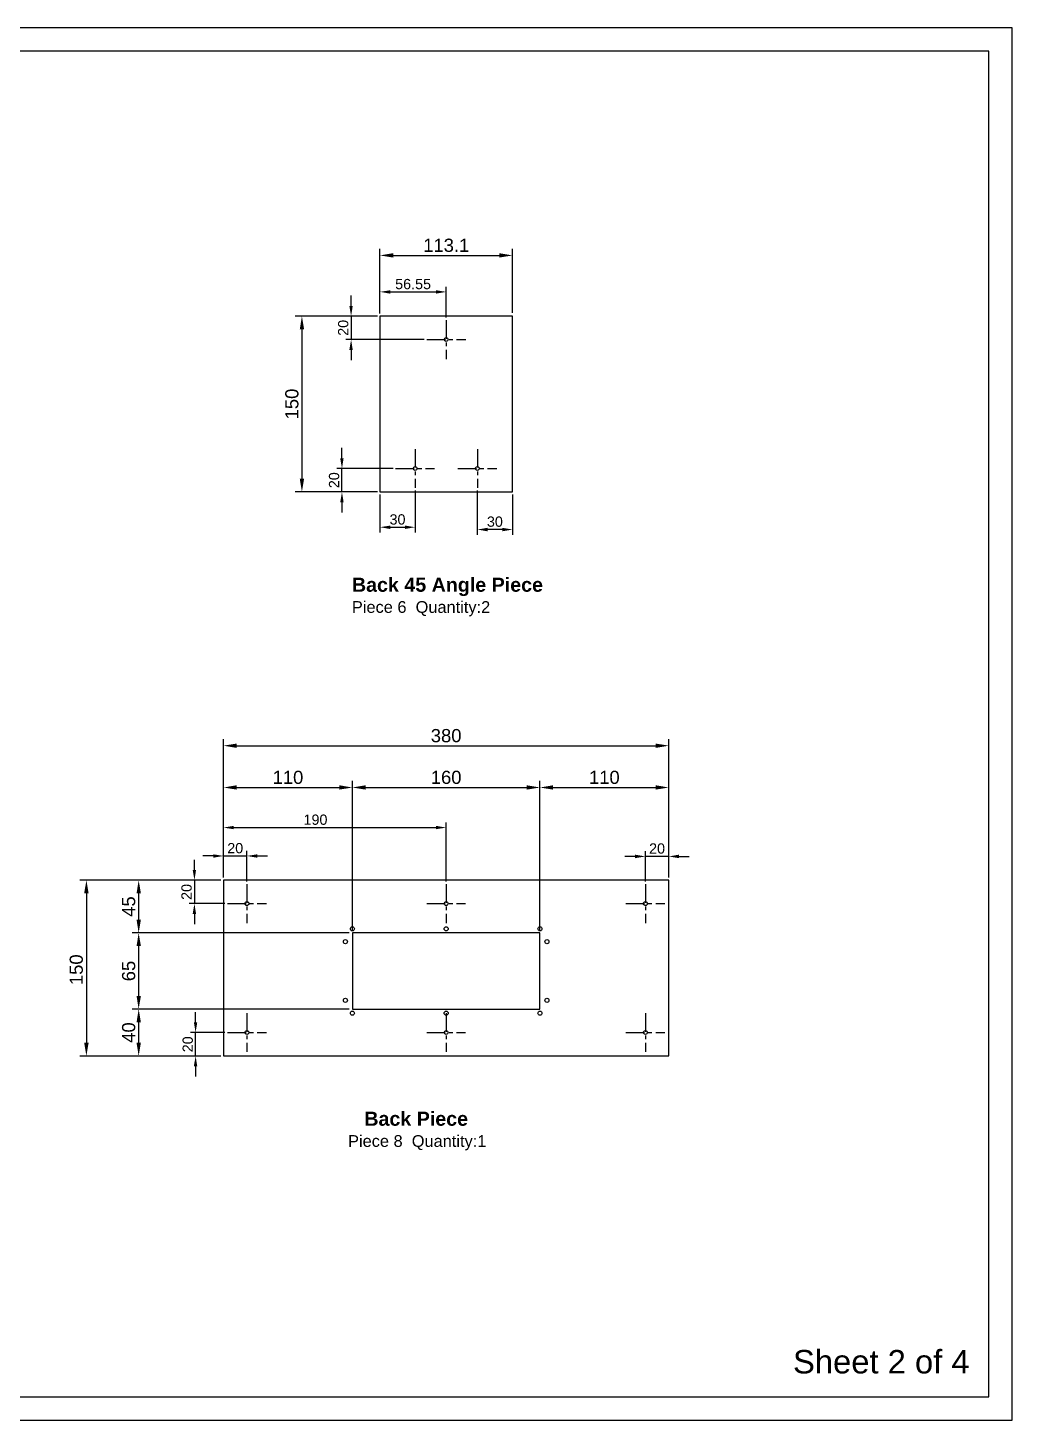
# Model space of a CAD drawing. Header units: millimetres. Extents: x 223 to 6376, y 897 to 5853.
# Drawn here: x 5522 to 6362, y 2268 to 3456 of the extents above; entities that cross this region are included whole.
import ezdxf

# ---------------------------------------------------------------- set-up
doc = ezdxf.new("R2010")
doc.units = ezdxf.units.MM
doc.header["$LTSCALE"] = 0.5
doc.linetypes.add('CENTER', pattern=[50.8, 31.75, -6.35, 6.35, -6.35])
for name, color, linetype in [('Centre', 6, 'CENTER'), ('Dim', 5, 'Continuous'), ('Title', 7, 'Continuous')]:
    doc.layers.add(name, color=color, linetype=linetype)
doc.styles.get("Standard").update_dxf_attribs({"font": 'arial.ttf'})
doc.dimstyles.new('ISO-25', dxfattribs={"dimtxt": 2.5, "dimasz": 2.5, "dimexe": 1.25, "dimexo": 0.625, "dimtad": 1, "dimtxsty": 'Standard', "dimcen": 2.5, "dimadec": 0, "dimazin": 0, "dimtfac": 1, "dimtmove": 0, "dimatfit": 3, "dimfxl": 1, "dimarcsym": 0})

# ---------------------------------------------------------------- blocks, each defined once
blk = doc.blocks.new('*D201')
at = {"layer": 'Defpoints', "color": 0, "transparency": 16777216}
for p in [(5935.3, 3262.2), (5822.2, 3210.4), (5935.3, 3210.4)]:
    blk.add_point(p, dxfattribs=at)
at = {"layer": 'Dim', "color": 0, "lineweight": -2, "transparency": 16777216}
for p, q in [((5822.2, 3213.2), (5822.2, 3267.9)), ((5935.3, 3213.2), (5935.3, 3267.9)), ((5833.5, 3262.2), (5924.1, 3262.2))]:
    blk.add_line(p, q, dxfattribs=at)
at = {"layer": 'Dim', "color": 0, "transparency": 16777216}
for points in [[(5833.5, 3264.1), (5833.5, 3260.4), (5822.2, 3262.2)], [(5924.1, 3264.1), (5924.1, 3260.4), (5935.3, 3262.2)]]:
    blk.add_solid(points, dxfattribs=at)
at = {"layer": 'Dim', "color": 0, "transparency": 16777216, "insert": (5878.8, 3270.8), "char_height": 11.25, "attachment_point": 5}
blk.add_mtext('113.1', dxfattribs=at)
blk = doc.blocks.new('*D202')
at = {"layer": 'Defpoints', "color": 0, "transparency": 16777216}
for p in [(5822.2, 3210.4), (5755.6, 3060.4), (5822.2, 3060.4)]:
    blk.add_point(p, dxfattribs=at)
at = {"layer": 'Dim', "color": 0, "lineweight": -2, "transparency": 16777216}
for p, q in [((5819.4, 3210.4), (5750, 3210.4)), ((5755.6, 3199.1), (5755.6, 3071.6)), ((5819.4, 3060.4), (5750, 3060.4))]:
    blk.add_line(p, q, dxfattribs=at)
at = {"layer": 'Dim', "color": 0, "transparency": 16777216}
for points in [[(5753.8, 3199.1), (5757.5, 3199.1), (5755.6, 3210.4)], [(5753.8, 3071.6), (5757.5, 3071.6), (5755.6, 3060.4)]]:
    blk.add_solid(points, dxfattribs=at)
at = {"layer": 'Dim', "color": 0, "transparency": 16777216, "insert": (5747.1, 3135.4), "char_height": 11.25, "attachment_point": 5, "rotation": 90}
blk.add_mtext('150', dxfattribs=at)
blk = doc.blocks.new('*D203')
at = {"layer": 'Defpoints', "color": 0, "transparency": 16777216}
for p in [(5822.2, 3210.4), (5797.6, 3190.4), (5862.2, 3190.4)]:
    blk.add_point(p, dxfattribs=at)
at = {"layer": 'Dim', "color": 0, "lineweight": -2, "transparency": 16777216}
for p, q in [((5797.6, 3219.1), (5797.6, 3227.9)), ((5820, 3210.4), (5793.2, 3210.4)), ((5797.6, 3210.4), (5797.6, 3190.4)), ((5860, 3190.4), (5793.2, 3190.4)), ((5797.6, 3181.6), (5797.6, 3172.9))]:
    blk.add_line(p, q, dxfattribs=at)
at = {"layer": 'Dim', "color": 0, "transparency": 16777216}
for points in [[(5796.1, 3219.1), (5799, 3219.1), (5797.6, 3210.4)], [(5796.1, 3181.6), (5799, 3181.6), (5797.6, 3190.4)]]:
    blk.add_solid(points, dxfattribs=at)
at = {"layer": 'Dim', "color": 0, "transparency": 16777216, "insert": (5790.9, 3200.4), "char_height": 8.75, "attachment_point": 5, "rotation": 90}
blk.add_mtext('20', dxfattribs=at)
blk = doc.blocks.new('*D204')
at = {"layer": 'Defpoints', "color": 0, "transparency": 16777216}
for p in [(5789.8, 3080.4), (5835.6, 3080.4), (5822.2, 3060.4)]:
    blk.add_point(p, dxfattribs=at)
at = {"layer": 'Dim', "color": 0, "lineweight": -2, "transparency": 16777216}
for p, q in [((5789.8, 3089.1), (5789.8, 3097.9)), ((5833.4, 3080.4), (5785.4, 3080.4)), ((5789.8, 3060.4), (5789.8, 3080.4)), ((5820, 3060.4), (5785.4, 3060.4)), ((5789.8, 3051.6), (5789.8, 3042.9))]:
    blk.add_line(p, q, dxfattribs=at)
at = {"layer": 'Dim', "color": 0, "transparency": 16777216}
for points in [[(5788.3, 3089.1), (5791.2, 3089.1), (5789.8, 3080.4)], [(5788.3, 3051.6), (5791.2, 3051.6), (5789.8, 3060.4)]]:
    blk.add_solid(points, dxfattribs=at)
at = {"layer": 'Dim', "color": 0, "transparency": 16777216, "insert": (5783.1, 3070.4), "char_height": 8.75, "attachment_point": 5, "rotation": 90}
blk.add_mtext('20', dxfattribs=at)
blk = doc.blocks.new('*D205')
at = {"layer": 'Defpoints', "color": 0, "transparency": 16777216}
for p in [(5878.8, 3231.1), (5822.2, 3210.4), (5878.8, 3207)]:
    blk.add_point(p, dxfattribs=at)
at = {"layer": 'Dim', "color": 0, "lineweight": -2, "transparency": 16777216}
for p, q in [((5822.2, 3212.6), (5822.2, 3235.5)), ((5878.8, 3209.2), (5878.8, 3235.5)), ((5831, 3231.1), (5870, 3231.1))]:
    blk.add_line(p, q, dxfattribs=at)
at = {"layer": 'Dim', "color": 0, "transparency": 16777216}
for points in [[(5831, 3232.5), (5831, 3229.6), (5822.2, 3231.1)], [(5870, 3232.5), (5870, 3229.6), (5878.8, 3231.1)]]:
    blk.add_solid(points, dxfattribs=at)
at = {"layer": 'Dim', "color": 0, "transparency": 16777216, "insert": (5850.5, 3237.7), "char_height": 8.75, "attachment_point": 5}
blk.add_mtext('56.55', dxfattribs=at)
blk = doc.blocks.new('*D206')
at = {"layer": 'Defpoints', "color": 0, "transparency": 16777216}
for p in [(5822.2, 3060.4), (5852.2, 3063.8), (5852.2, 3030.3)]:
    blk.add_point(p, dxfattribs=at)
at = {"layer": 'Dim', "color": 0, "lineweight": -2, "transparency": 16777216}
for p, q in [((5822.2, 3058.2), (5822.2, 3025.9)), ((5852.2, 3061.6), (5852.2, 3025.9)), ((5831, 3030.3), (5843.5, 3030.3))]:
    blk.add_line(p, q, dxfattribs=at)
at = {"layer": 'Dim', "color": 0, "transparency": 16777216}
for points in [[(5831, 3031.7), (5831, 3028.8), (5822.2, 3030.3)], [(5843.5, 3031.7), (5843.5, 3028.8), (5852.2, 3030.3)]]:
    blk.add_solid(points, dxfattribs=at)
at = {"layer": 'Dim', "color": 0, "transparency": 16777216, "insert": (5837.2, 3036.9), "char_height": 8.75, "attachment_point": 5}
blk.add_mtext('30', dxfattribs=at)
blk = doc.blocks.new('*D207')
at = {"layer": 'Defpoints', "color": 0, "transparency": 16777216}
for p in [(5905.3, 3063.8), (5935.3, 3060.4), (5905.3, 3028.3)]:
    blk.add_point(p, dxfattribs=at)
at = {"layer": 'Dim', "color": 0, "lineweight": -2, "transparency": 16777216}
for p, q in [((5905.3, 3061.6), (5905.3, 3023.9)), ((5935.3, 3058.2), (5935.3, 3023.9)), ((5926.6, 3028.3), (5914.1, 3028.3))]:
    blk.add_line(p, q, dxfattribs=at)
at = {"layer": 'Dim', "color": 0, "transparency": 16777216}
for points in [[(5914.1, 3029.8), (5914.1, 3026.8), (5905.3, 3028.3)], [(5926.6, 3029.8), (5926.6, 3026.8), (5935.3, 3028.3)]]:
    blk.add_solid(points, dxfattribs=at)
at = {"layer": 'Dim', "color": 0, "transparency": 16777216, "insert": (5920.3, 3035), "char_height": 8.75, "attachment_point": 5}
blk.add_mtext('30', dxfattribs=at)
blk = doc.blocks.new('*D208')
at = {"layer": 'Defpoints', "color": 0, "transparency": 16777216}
for p in [(6068.7, 2843.9), (5688.7, 2729.1), (6068.7, 2729.1)]:
    blk.add_point(p, dxfattribs=at)
at = {"layer": 'Dim', "color": 0, "lineweight": -2, "transparency": 16777216}
for p, q in [((5688.7, 2731.9), (5688.7, 2849.5)), ((5700, 2843.9), (6057.5, 2843.9)), ((6068.7, 2731.9), (6068.7, 2849.5))]:
    blk.add_line(p, q, dxfattribs=at)
at = {"layer": 'Dim', "color": 0, "transparency": 16777216}
for points in [[(5700, 2845.7), (5700, 2842), (5688.7, 2843.9)], [(6057.5, 2845.7), (6057.5, 2842), (6068.7, 2843.9)]]:
    blk.add_solid(points, dxfattribs=at)
at = {"layer": 'Dim', "color": 0, "transparency": 16777216, "insert": (5878.7, 2852.4), "char_height": 11.25, "attachment_point": 5}
blk.add_mtext('380', dxfattribs=at)
blk = doc.blocks.new('*D209')
at = {"layer": 'Defpoints', "color": 0, "transparency": 16777216}
for p in [(5688.7, 2729.1), (5571.7, 2579.1), (5688.7, 2579.1)]:
    blk.add_point(p, dxfattribs=at)
at = {"layer": 'Dim', "color": 0, "lineweight": -2, "transparency": 16777216}
for p, q in [((5685.9, 2729.1), (5566.1, 2729.1)), ((5571.7, 2717.9), (5571.7, 2590.4)), ((5685.9, 2579.1), (5566.1, 2579.1))]:
    blk.add_line(p, q, dxfattribs=at)
at = {"layer": 'Dim', "color": 0, "transparency": 16777216}
for points in [[(5569.8, 2717.9), (5573.6, 2717.9), (5571.7, 2729.1)], [(5569.8, 2590.4), (5573.6, 2590.4), (5571.7, 2579.1)]]:
    blk.add_solid(points, dxfattribs=at)
at = {"layer": 'Dim', "color": 0, "transparency": 16777216, "insert": (5563.1, 2652.7), "char_height": 11.25, "attachment_point": 5, "rotation": 90}
blk.add_mtext('150', dxfattribs=at)
blk = doc.blocks.new('*D212')
at = {"layer": 'Defpoints', "color": 0, "transparency": 16777216}
for p in [(5798.7, 2808.2), (5688.7, 2729.1), (5798.7, 2684.1)]:
    blk.add_point(p, dxfattribs=at)
at = {"layer": 'Dim', "color": 0, "lineweight": -2, "transparency": 16777216}
for p, q in [((5688.7, 2731.9), (5688.7, 2813.9)), ((5700, 2808.2), (5787.5, 2808.2)), ((5798.7, 2686.9), (5798.7, 2813.9))]:
    blk.add_line(p, q, dxfattribs=at)
at = {"layer": 'Dim', "color": 0, "transparency": 16777216}
for points in [[(5700, 2810.1), (5700, 2806.4), (5688.7, 2808.2)], [(5787.5, 2810.1), (5787.5, 2806.4), (5798.7, 2808.2)]]:
    blk.add_solid(points, dxfattribs=at)
at = {"layer": 'Dim', "color": 0, "transparency": 16777216, "insert": (5743.7, 2816.8), "char_height": 11.25, "attachment_point": 5}
blk.add_mtext('110', dxfattribs=at)
blk = doc.blocks.new('*D210')
at = {"layer": 'Defpoints', "color": 0, "transparency": 16777216}
for p in [(5958.7, 2808.2), (5798.7, 2684.1), (5958.7, 2684.1)]:
    blk.add_point(p, dxfattribs=at)
at = {"layer": 'Dim', "color": 0, "lineweight": -2, "transparency": 16777216}
for p, q in [((5798.7, 2686.9), (5798.7, 2813.9)), ((5810, 2808.2), (5947.5, 2808.2)), ((5958.7, 2686.9), (5958.7, 2813.9))]:
    blk.add_line(p, q, dxfattribs=at)
at = {"layer": 'Dim', "color": 0, "transparency": 16777216}
for points in [[(5810, 2810.1), (5810, 2806.4), (5798.7, 2808.2)], [(5947.5, 2810.1), (5947.5, 2806.4), (5958.7, 2808.2)]]:
    blk.add_solid(points, dxfattribs=at)
at = {"layer": 'Dim', "color": 0, "transparency": 16777216, "insert": (5878.7, 2816.8), "char_height": 11.25, "attachment_point": 5}
blk.add_mtext('160', dxfattribs=at)
blk = doc.blocks.new('*D213')
at = {"layer": 'Defpoints', "color": 0, "transparency": 16777216}
for p in [(6068.7, 2808.2), (6068.7, 2729.1), (5958.7, 2684.1)]:
    blk.add_point(p, dxfattribs=at)
at = {"layer": 'Dim', "color": 0, "lineweight": -2, "transparency": 16777216}
for p, q in [((5958.7, 2686.9), (5958.7, 2813.9)), ((5970, 2808.2), (6057.5, 2808.2)), ((6068.7, 2731.9), (6068.7, 2813.9))]:
    blk.add_line(p, q, dxfattribs=at)
at = {"layer": 'Dim', "color": 0, "transparency": 16777216}
for points in [[(5970, 2810.1), (5970, 2806.4), (5958.7, 2808.2)], [(6057.5, 2810.1), (6057.5, 2806.4), (6068.7, 2808.2)]]:
    blk.add_solid(points, dxfattribs=at)
at = {"layer": 'Dim', "color": 0, "transparency": 16777216, "insert": (6013.7, 2816.8), "char_height": 11.25, "attachment_point": 5}
blk.add_mtext('110', dxfattribs=at)
blk = doc.blocks.new('*D214')
at = {"layer": 'Defpoints', "color": 0, "transparency": 16777216}
for p in [(5688.7, 2729.1), (5616.3, 2684.1), (5798.7, 2684.1)]:
    blk.add_point(p, dxfattribs=at)
at = {"layer": 'Dim', "color": 0, "lineweight": -2, "transparency": 16777216}
for p, q in [((5685.9, 2729.1), (5610.7, 2729.1)), ((5616.3, 2717.9), (5616.3, 2695.4)), ((5795.9, 2684.1), (5610.7, 2684.1))]:
    blk.add_line(p, q, dxfattribs=at)
at = {"layer": 'Dim', "color": 0, "transparency": 16777216}
for points in [[(5614.5, 2717.9), (5618.2, 2717.9), (5616.3, 2729.1)], [(5614.5, 2695.4), (5618.2, 2695.4), (5616.3, 2684.1)]]:
    blk.add_solid(points, dxfattribs=at)
at = {"layer": 'Dim', "color": 0, "transparency": 16777216, "insert": (5607.8, 2706.6), "char_height": 11.25, "attachment_point": 5, "rotation": 90}
blk.add_mtext('45', dxfattribs=at)
blk = doc.blocks.new('*D211')
at = {"layer": 'Defpoints', "color": 0, "transparency": 16777216}
for p in [(5798.7, 2684.1), (5616.3, 2619.1), (5798.7, 2619.1)]:
    blk.add_point(p, dxfattribs=at)
at = {"layer": 'Dim', "color": 0, "lineweight": -2, "transparency": 16777216}
for p, q in [((5795.9, 2684.1), (5610.7, 2684.1)), ((5616.3, 2672.9), (5616.3, 2630.4)), ((5795.9, 2619.1), (5610.7, 2619.1))]:
    blk.add_line(p, q, dxfattribs=at)
at = {"layer": 'Dim', "color": 0, "transparency": 16777216}
for points in [[(5614.5, 2672.9), (5618.2, 2672.9), (5616.3, 2684.1)], [(5614.5, 2630.4), (5618.2, 2630.4), (5616.3, 2619.1)]]:
    blk.add_solid(points, dxfattribs=at)
at = {"layer": 'Dim', "color": 0, "transparency": 16777216, "insert": (5607.8, 2651.6), "char_height": 11.25, "attachment_point": 5, "rotation": 90}
blk.add_mtext('65', dxfattribs=at)
blk = doc.blocks.new('*D215')
at = {"layer": 'Defpoints', "color": 0, "transparency": 16777216}
for p in [(5798.7, 2619.1), (5616.3, 2579.1), (5688.7, 2579.1)]:
    blk.add_point(p, dxfattribs=at)
at = {"layer": 'Dim', "color": 0, "lineweight": -2, "transparency": 16777216}
for p, q in [((5795.9, 2619.1), (5610.7, 2619.1)), ((5616.3, 2607.9), (5616.3, 2590.4)), ((5685.9, 2579.1), (5610.7, 2579.1))]:
    blk.add_line(p, q, dxfattribs=at)
at = {"layer": 'Dim', "color": 0, "transparency": 16777216}
for points in [[(5614.5, 2607.9), (5618.2, 2607.9), (5616.3, 2619.1)], [(5614.5, 2590.4), (5618.2, 2590.4), (5616.3, 2579.1)]]:
    blk.add_solid(points, dxfattribs=at)
at = {"layer": 'Dim', "color": 0, "transparency": 16777216, "insert": (5607.8, 2599.1), "char_height": 11.25, "attachment_point": 5, "rotation": 90}
blk.add_mtext('40', dxfattribs=at)
blk = doc.blocks.new('*D216')
at = {"layer": 'Defpoints', "color": 0, "transparency": 16777216}
for p in [(5688.7, 2729.1), (5663.9, 2709.1), (5692.1, 2709.1)]:
    blk.add_point(p, dxfattribs=at)
at = {"layer": 'Dim', "color": 0, "lineweight": -2, "transparency": 16777216}
for p, q in [((5663.9, 2737.9), (5663.9, 2746.6)), ((5686.5, 2729.1), (5659.5, 2729.1)), ((5663.9, 2729.1), (5663.9, 2709.1)), ((5689.9, 2709.1), (5659.5, 2709.1)), ((5663.9, 2700.4), (5663.9, 2691.6))]:
    blk.add_line(p, q, dxfattribs=at)
at = {"layer": 'Dim', "color": 0, "transparency": 16777216}
for points in [[(5662.4, 2737.9), (5665.3, 2737.9), (5663.9, 2729.1)], [(5662.4, 2700.4), (5665.3, 2700.4), (5663.9, 2709.1)]]:
    blk.add_solid(points, dxfattribs=at)
at = {"layer": 'Dim', "color": 0, "transparency": 16777216, "insert": (5657.2, 2719.1), "char_height": 8.75, "attachment_point": 5, "rotation": 90}
blk.add_mtext('20', dxfattribs=at)
blk = doc.blocks.new('*D217')
at = {"layer": 'Defpoints', "color": 0, "transparency": 16777216}
for p in [(5664.9, 2599.1), (5692.1, 2599.1), (5688.7, 2579.1)]:
    blk.add_point(p, dxfattribs=at)
at = {"layer": 'Dim', "color": 0, "lineweight": -2, "transparency": 16777216}
for p, q in [((5664.9, 2607.9), (5664.9, 2616.6)), ((5689.9, 2599.1), (5660.5, 2599.1)), ((5664.9, 2579.1), (5664.9, 2599.1)), ((5686.5, 2579.1), (5660.5, 2579.1)), ((5664.9, 2570.4), (5664.9, 2561.6))]:
    blk.add_line(p, q, dxfattribs=at)
at = {"layer": 'Dim', "color": 0, "transparency": 16777216}
for points in [[(5663.4, 2607.9), (5666.3, 2607.9), (5664.9, 2599.1)], [(5663.4, 2570.4), (5666.3, 2570.4), (5664.9, 2579.1)]]:
    blk.add_solid(points, dxfattribs=at)
at = {"layer": 'Dim', "color": 0, "transparency": 16777216, "insert": (5658.2, 2589.1), "char_height": 8.75, "attachment_point": 5, "rotation": 90}
blk.add_mtext('20', dxfattribs=at)
blk = doc.blocks.new('*D218')
at = {"layer": 'Defpoints', "color": 0, "transparency": 16777216}
for p in [(5708.7, 2749.8), (5688.7, 2729.1), (5708.7, 2725.7)]:
    blk.add_point(p, dxfattribs=at)
at = {"layer": 'Dim', "color": 0, "lineweight": -2, "transparency": 16777216}
for p, q in [((5680, 2749.8), (5671.2, 2749.8)), ((5688.7, 2731.3), (5688.7, 2754.1)), ((5688.7, 2749.8), (5708.7, 2749.8)), ((5708.7, 2727.9), (5708.7, 2754.1)), ((5717.5, 2749.8), (5726.2, 2749.8))]:
    blk.add_line(p, q, dxfattribs=at)
at = {"layer": 'Dim', "color": 0, "transparency": 16777216}
for points in [[(5680, 2751.2), (5680, 2748.3), (5688.7, 2749.8)], [(5717.5, 2751.2), (5717.5, 2748.3), (5708.7, 2749.8)]]:
    blk.add_solid(points, dxfattribs=at)
at = {"layer": 'Dim', "color": 0, "transparency": 16777216, "insert": (5698.7, 2756.4), "char_height": 8.75, "attachment_point": 5}
blk.add_mtext('20', dxfattribs=at)
blk = doc.blocks.new('*D219')
at = {"layer": 'Defpoints', "color": 0, "transparency": 16777216}
for p in [(5878.7, 2774), (5688.7, 2729.1), (5878.7, 2725.7)]:
    blk.add_point(p, dxfattribs=at)
at = {"layer": 'Dim', "color": 0, "lineweight": -2, "transparency": 16777216}
for p, q in [((5688.7, 2731.3), (5688.7, 2778.4)), ((5697.5, 2774), (5870, 2774)), ((5878.7, 2727.9), (5878.7, 2778.4))]:
    blk.add_line(p, q, dxfattribs=at)
at = {"layer": 'Dim', "color": 0, "transparency": 16777216}
for points in [[(5697.5, 2775.5), (5697.5, 2772.6), (5688.7, 2774)], [(5870, 2775.5), (5870, 2772.6), (5878.7, 2774)]]:
    blk.add_solid(points, dxfattribs=at)
at = {"layer": 'Dim', "color": 0, "transparency": 16777216, "insert": (5767.2, 2780.7), "char_height": 8.75, "attachment_point": 5}
blk.add_mtext('190', dxfattribs=at)
blk = doc.blocks.new('*D220')
at = {"layer": 'Defpoints', "color": 0, "transparency": 16777216}
for p in [(6048.7, 2749.4), (6048.7, 2725.7), (6068.7, 2729.1)]:
    blk.add_point(p, dxfattribs=at)
at = {"layer": 'Dim', "color": 0, "lineweight": -2, "transparency": 16777216}
for p, q in [((6040, 2749.4), (6031.2, 2749.4)), ((6048.7, 2727.9), (6048.7, 2753.8)), ((6068.7, 2749.4), (6048.7, 2749.4)), ((6068.7, 2731.3), (6068.7, 2753.8)), ((6077.5, 2749.4), (6086.2, 2749.4))]:
    blk.add_line(p, q, dxfattribs=at)
at = {"layer": 'Dim', "color": 0, "transparency": 16777216}
for points in [[(6040, 2750.9), (6040, 2747.9), (6048.7, 2749.4)], [(6077.5, 2750.9), (6077.5, 2747.9), (6068.7, 2749.4)]]:
    blk.add_solid(points, dxfattribs=at)
at = {"layer": 'Dim', "color": 0, "transparency": 16777216, "insert": (6058.7, 2756.1), "char_height": 8.75, "attachment_point": 5}
blk.add_mtext('20', dxfattribs=at)

msp = doc.modelspace()

# ---------------------------------------------------------------- linework, layer by layer
for p, q in [((5935.32, 3210.384), (5822.22, 3210.384)), ((5822.22, 3210.384), (5822.22, 3060.384)), ((5935.32, 3060.384), (5935.32, 3210.384)), ((5822.22, 3060.384), (5935.32, 3060.384)), ((6068.72, 2729.135), (5688.72, 2729.135)), ((5688.72, 2729.135), (5688.72, 2579.135)), ((6068.72, 2579.135), (6068.72, 2729.135)), ((5958.72, 2684.135), (5798.72, 2684.135)), ((5798.72, 2684.135), (5798.72, 2619.135)), ((5958.72, 2619.135), (5958.72, 2684.135)), ((5798.72, 2619.135), (5958.72, 2619.135)), ((5688.72, 2579.135), (6068.72, 2579.135))]:
    msp.add_line(p, q)
for centre, radius in [((5878.77, 3190.384), 1.6), ((5852.22, 3080.384), 1.6), ((5905.32, 3080.384), 1.6), ((5708.72, 2709.135), 1.6), ((5878.72, 2709.135), 1.6), ((6048.72, 2709.135), 1.6), ((5798.72, 2687.635), 1.75), ((5878.72, 2687.635), 1.75), ((5958.72, 2687.635), 1.75), ((5792.72, 2676.635), 1.75), ((5964.72, 2676.635), 1.75), ((5792.72, 2626.635), 1.75), ((5964.72, 2626.635), 1.75), ((5798.72, 2615.635), 1.75), ((5878.72, 2615.635), 1.75), ((5958.72, 2615.635), 1.75), ((5708.72, 2599.135), 1.6), ((5878.72, 2599.135), 1.6), ((6048.72, 2599.135), 1.6)]:
    msp.add_circle(centre, radius)
at = {"layer": 'Centre'}
for p, q in [((5878.77, 3206.984), (5878.77, 3173.784)), ((5862.17, 3190.384), (5895.37, 3190.384)), ((5852.22, 3096.984), (5852.22, 3063.784)), ((5905.32, 3096.984), (5905.32, 3063.784)), ((5835.62, 3080.384), (5868.82, 3080.384)), ((5888.72, 3080.384), (5921.92, 3080.384)), ((5708.72, 2725.735), (5708.72, 2692.535)), ((5878.72, 2725.735), (5878.72, 2692.535)), ((6048.72, 2725.735), (6048.72, 2692.535)), ((5692.12, 2709.135), (5725.32, 2709.135)), ((5862.12, 2709.135), (5895.32, 2709.135)), ((6032.12, 2709.135), (6065.32, 2709.135)), ((5708.72, 2615.735), (5708.72, 2582.535)), ((5878.72, 2615.735), (5878.72, 2582.535)), ((6048.72, 2615.735), (6048.72, 2582.535)), ((5692.12, 2599.135), (5725.32, 2599.135)), ((5862.12, 2599.135), (5895.32, 2599.135)), ((6032.12, 2599.135), (6065.32, 2599.135))]:
    msp.add_line(p, q, dxfattribs=at)
at = {"layer": 'Dim'}
for points in [[(4681.729, 2268.389), (6361.729, 2268.389), (6361.729, 3456.389), (4681.729, 3456.389)], [(4701.729, 2288.389), (6341.729, 2288.389), (6341.729, 3436.389), (4701.729, 3436.389)]]:
    msp.add_lwpolyline(points, close=True, dxfattribs=at)

# ---------------------------------------------------------------- texts
at = {"layer": 'Dim', "insert": (6174.72, 2328.262), "char_height": 20, "attachment_point": 1}
msp.add_mtext_dynamic_manual_height_columns('Sheet 2 of 4', width=361.06512, gutter_width=12.5, heights=[0], dxfattribs=at)
at = {"layer": 'Title', "char_height": 10, "attachment_point": 1}
for s, width, heights, insert in [('\\pi0.78994;{\\fArial|b1|i0|c0|p34;\\H1.2x;Back 45 Angle Piece\\P\\pi23.291;}Piece 6  Quantity:2', 162.80225, [55.586], (5797.5, 2987.227)), ('\\pi19.448;{\\fArial|b1|i0|c0|p34;\\H1.2x;Back Piece}\\P\\pi5.5978;Piece 8  Quantity:1', 125.58848, [51.874], (5789.413, 2531.577))]:
    msp.add_mtext_dynamic_manual_height_columns(s, width=width, gutter_width=12.5, heights=heights, dxfattribs=dict(at, insert=insert))

# ---------------------------------------------------------------- dimensions: what is measured, and where the dimension line sits
at = {"layer": 'Dim'}
for base, p1, p2, override, picture, middle in [((5935.32, 3262.246), (5822.22, 3210.384), (5935.32, 3210.384), {"dimscale": 4.5, "dimdsep": 46}, '*D201', (5878.77, 3262.246)), ((5878.77, 3231.083), (5822.22, 3210.384), (5878.77, 3206.984), {"dimscale": 3.5, "dimdsep": 46}, '*D205', (5850.495, 3231.083)), ((5852.22, 3030.255), (5822.22, 3060.384), (5852.22, 3063.784), {"dimscale": 3.5, "dimdsep": 46}, '*D206', (5837.22, 3030.255)), ((5905.32, 3028.306), (5935.32, 3060.384), (5905.32, 3063.784), {"dimscale": 3.5, "dimdsep": 46}, '*D207', (5920.32, 3028.306)), ((6068.72, 2843.871), (5688.72, 2729.135), (6068.72, 2729.135), {"dimscale": 4.5, "dimdsep": 46}, '*D208', (5878.72, 2843.871)), ((5878.72, 2774.048), (5688.72, 2729.135), (5878.72, 2725.735), {"dimscale": 3.5, "dimdsep": 46}, '*D219', (5767.162, 2774.048)), ((5708.72, 2749.762), (5688.72, 2729.135), (5708.72, 2725.735), {"dimscale": 3.5, "dimdsep": 46}, '*D218', (5698.72, 2749.762)), ((6048.72, 2749.406), (6068.72, 2729.135), (6048.72, 2725.735), {"dimscale": 3.5, "dimdsep": 46}, '*D220', (6058.72, 2749.406))]:
    dim = msp.add_linear_dim(base=base, p1=p1, p2=p2, dimstyle='ISO-25', override=override, dxfattribs=at)
    dim.commit()
    dim.dimension.update_dxf_attribs({"geometry": picture, "text_midpoint": middle, "dimtype": 160})
for base, p1, p2, override, picture, middle in [((5797.566, 3190.384), (5822.22, 3210.384), (5862.17, 3190.384), {"dimscale": 3.5, "dimdsep": 46}, '*D203', (5797.566, 3200.384)), ((5755.625, 3060.384), (5822.22, 3210.384), (5822.22, 3060.384), {"dimscale": 4.5, "dimdsep": 46}, '*D202', (5755.625, 3135.384)), ((5789.762, 3080.384), (5822.22, 3060.384), (5835.62, 3080.384), {"dimscale": 3.5, "dimdsep": 46}, '*D204', (5789.762, 3070.384)), ((5663.854, 2709.135), (5688.72, 2729.135), (5692.12, 2709.135), {"dimscale": 3.5, "dimdsep": 46}, '*D216', (5663.854, 2719.135)), ((5571.686, 2579.135), (5688.72, 2729.135), (5688.72, 2579.135), {"dimscale": 4.5, "dimdsep": 46}, '*D209', (5571.686, 2652.71)), ((5664.866, 2599.135), (5688.72, 2579.135), (5692.12, 2599.135), {"dimscale": 3.5, "dimdsep": 46}, '*D217', (5664.866, 2589.135))]:
    dim = msp.add_linear_dim(base=base, p1=p1, p2=p2, angle=90, dimstyle='ISO-25', override=override, dxfattribs=at)
    dim.commit()
    dim.dimension.update_dxf_attribs({"geometry": picture, "text_midpoint": middle, "dimtype": 160})
for base, p1, p2, override, picture, middle in [((5798.72, 2808.232), (5688.72, 2729.135), (5798.72, 2684.135), {"dimscale": 4.5, "dimdsep": 46}, '*D212', (5743.72, 2816.789)), ((5958.72, 2808.232), (5798.72, 2684.135), (5958.72, 2684.135), {"dimscale": 4.5, "dimdsep": 46, "dimtmove": 1}, '*D210', (5878.72, 2816.789)), ((6068.72, 2808.232), (5958.72, 2684.135), (6068.72, 2729.135), {"dimscale": 4.5, "dimdsep": 46, "dimtmove": 1}, '*D213', (6013.72, 2816.789))]:
    dim = msp.add_linear_dim(base=base, p1=p1, p2=p2, dimstyle='ISO-25', override=override, dxfattribs=at)
    dim.commit()
    dim.dimension.update_dxf_attribs({"geometry": picture, "text_midpoint": middle})
for base, p1, p2, override, picture, middle in [((5616.331, 2684.135), (5688.72, 2729.135), (5798.72, 2684.135), {"dimscale": 4.5, "dimdsep": 46}, '*D214', (5607.798, 2706.635)), ((5616.331, 2619.135), (5798.72, 2684.135), (5798.72, 2619.135), {"dimscale": 4.5, "dimdsep": 46, "dimtmove": 1}, '*D211', (5607.775, 2651.635)), ((5616.331, 2579.135), (5798.72, 2619.135), (5688.72, 2579.135), {"dimscale": 4.5, "dimdsep": 46, "dimtmove": 1}, '*D215', (5607.775, 2599.135))]:
    dim = msp.add_linear_dim(base=base, p1=p1, p2=p2, angle=90, dimstyle='ISO-25', override=override, dxfattribs=at)
    dim.commit()
    dim.dimension.update_dxf_attribs({"geometry": picture, "text_midpoint": middle})

doc.saveas('drawing.dxf')
